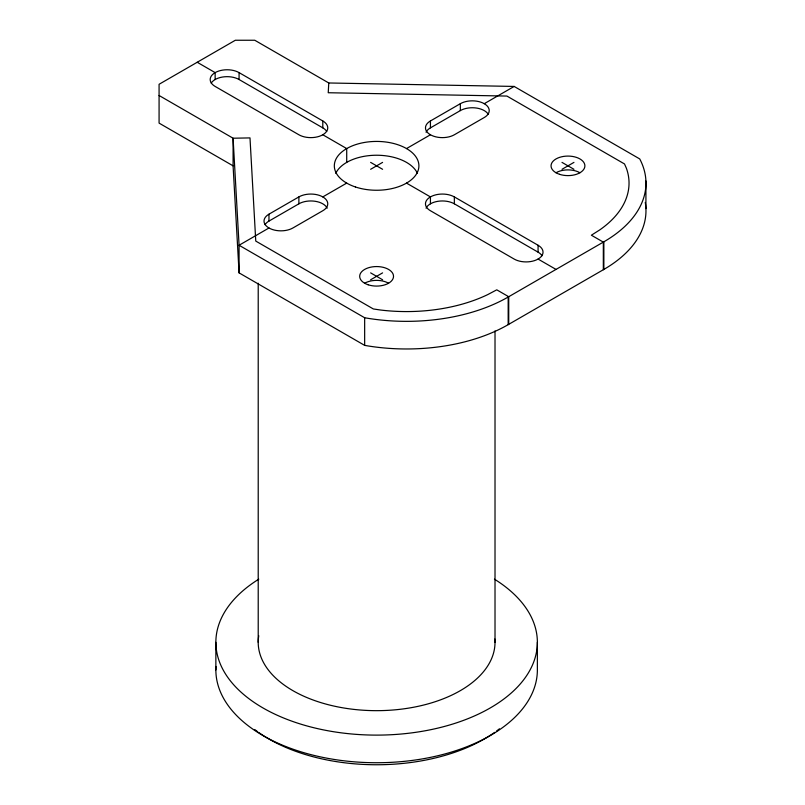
<?xml version="1.0" encoding="UTF-8"?>
<svg xmlns="http://www.w3.org/2000/svg" width="805" height="805" viewBox="0 0 805 805"><rect width="100%" height="100%" fill="white"/><g stroke="black" fill="none" stroke-linecap="round" stroke-linejoin="round"><path stroke-width="1.21" d="M233.088 165.84L159.078 123.115L159.078 84.284L235.342 40.25L254.762 40.25L328.772 82.975L328.229 92.736L506.929 96.067L624.499 163.948L626.371 168.175A126.838 73.235 0 0 1 599.584 230.019L591.373 235.211L603.327 242.114L603.327 269.735L508.176 324.656A143.773 83.006 0 0 1 364.655 345.375L239.075 272.875L233.088 165.84L233.088 138.219L159.078 95.493M328.772 82.975L514.154 86.437L639.734 158.937A143.773 83.006 0 0 1 603.861 241.802L508.176 297.035A143.773 83.006 0 0 1 364.655 317.754L239.075 245.253L233.088 138.219L249.993 137.907L255.759 241.077L373.339 308.959L380.644 310.036A126.838 73.235 0 0 0 487.77 294.58L496.766 289.83L508.73 296.733L508.73 324.355M603.327 269.735L603.861 269.423A143.773 83.006 0 0 0 645.248 202.417M239.075 272.875L239.075 245.253L268.971 227.986A16.915 9.761 0 0 1 268.971 214.18L298.876 196.913A16.915 9.761 0 0 1 322.795 196.913L346.714 183.107M406.515 148.583L430.434 134.767A16.915 9.761 0 0 1 430.434 120.961L460.339 103.694A16.915 9.761 0 0 1 484.258 103.694L514.154 86.437M265.036 224.655A16.915 9.761 0 0 1 268.971 221.083L298.876 203.816A16.915 9.761 0 0 1 327.172 208.193M426.056 132.241A16.915 9.761 0 0 1 430.434 127.864L460.339 110.597A16.915 9.761 0 0 1 488.192 114.169M370.632 169.292L382.596 162.389M370.632 279.778L382.596 272.875M562.001 169.292L573.955 162.389M562.001 162.389L573.955 169.292M197.215 62.267L215.146 72.621A16.915 9.761 0 0 1 239.075 72.621L322.795 120.961A16.915 9.761 0 0 1 322.795 134.767L346.714 148.583L346.714 162.389M406.515 183.107L430.434 196.913A16.915 9.761 0 0 1 454.352 196.913L538.072 245.253A16.915 9.761 0 0 1 538.072 259.059L556.024 269.423M211.212 83.096A16.915 9.761 0 0 1 239.075 79.524L322.795 127.864A16.915 9.761 0 0 1 326.729 131.426M426.056 208.193A16.915 9.761 0 0 1 454.352 203.816L538.072 252.156A16.915 9.761 0 0 1 542.007 255.728M370.632 162.389L382.596 169.292M370.632 272.875L382.596 279.778M645.922 181.014L645.922 208.636M603.861 241.802L603.861 269.423M538.072 245.253L538.072 252.156M537.368 642.31L537.368 669.921A160.748 92.806 0 0 1 373.611 762.717A160.748 92.806 0 0 1 215.971 666.46M508.176 297.035L508.176 324.656M495.015 330.936L495.015 642.31M460.339 103.694L460.339 110.597M454.352 196.913L454.352 203.816M430.434 120.961L430.434 127.864M430.434 203.816L430.434 196.913A16.915 9.761 0 0 0 430.434 210.729L514.154 259.059A16.915 9.761 0 0 0 538.072 259.059M364.655 317.754L364.655 345.375M322.795 120.961L322.795 127.864M298.876 196.913L298.876 203.816M268.971 214.18L268.971 221.083M258.214 283.229L258.214 642.31M239.075 72.621L239.075 79.524M215.861 642.31L215.861 669.921M215.146 79.524L215.146 72.621A16.915 9.761 0 0 0 215.146 86.437L298.876 134.767A16.915 9.761 0 0 0 322.795 134.767M335.766 173.337A42.283 24.412 0 0 1 376.609 155.234A42.283 24.412 0 0 1 417.453 173.337M556.014 172.743A16.915 9.761 0 0 1 579.932 172.743M430.434 134.767A16.915 9.761 0 0 0 454.352 134.767L484.258 117.51A16.915 9.761 0 0 0 484.258 103.694M364.655 283.229A16.915 9.761 0 0 1 388.574 283.229M322.795 196.913A16.915 9.761 0 0 1 322.795 210.729L292.889 227.986A16.915 9.761 0 0 1 268.971 227.986M494.451 579.177A160.748 92.806 0 0 1 488.856 708.742A160.748 92.806 0 0 1 264.372 708.742A160.748 92.806 0 0 1 258.777 579.177M499.442 728.797A152.286 87.916 0 0 1 496.635 730.94M494.703 732.349A152.286 87.916 0 0 1 258.526 732.349M257.55 731.644A152.286 87.916 0 0 1 254.712 729.521M494.874 639.019A118.395 68.355 0 0 1 373.762 710.644A118.395 68.355 0 0 1 258.757 635.739M355.468 186.981A42.283 24.412 0 0 0 418.902 165.84A42.283 24.412 0 0 0 355.468 144.699A42.283 24.412 0 0 0 355.468 186.981M559.515 174.303A16.915 9.761 0 0 0 584.893 165.84A16.915 9.761 0 0 0 559.515 157.388A16.915 9.761 0 0 0 559.515 174.303M368.157 284.779A16.915 9.761 0 0 0 393.524 276.326A16.915 9.761 0 0 0 368.157 267.864A16.915 9.761 0 0 0 368.157 284.779"/></g></svg>
